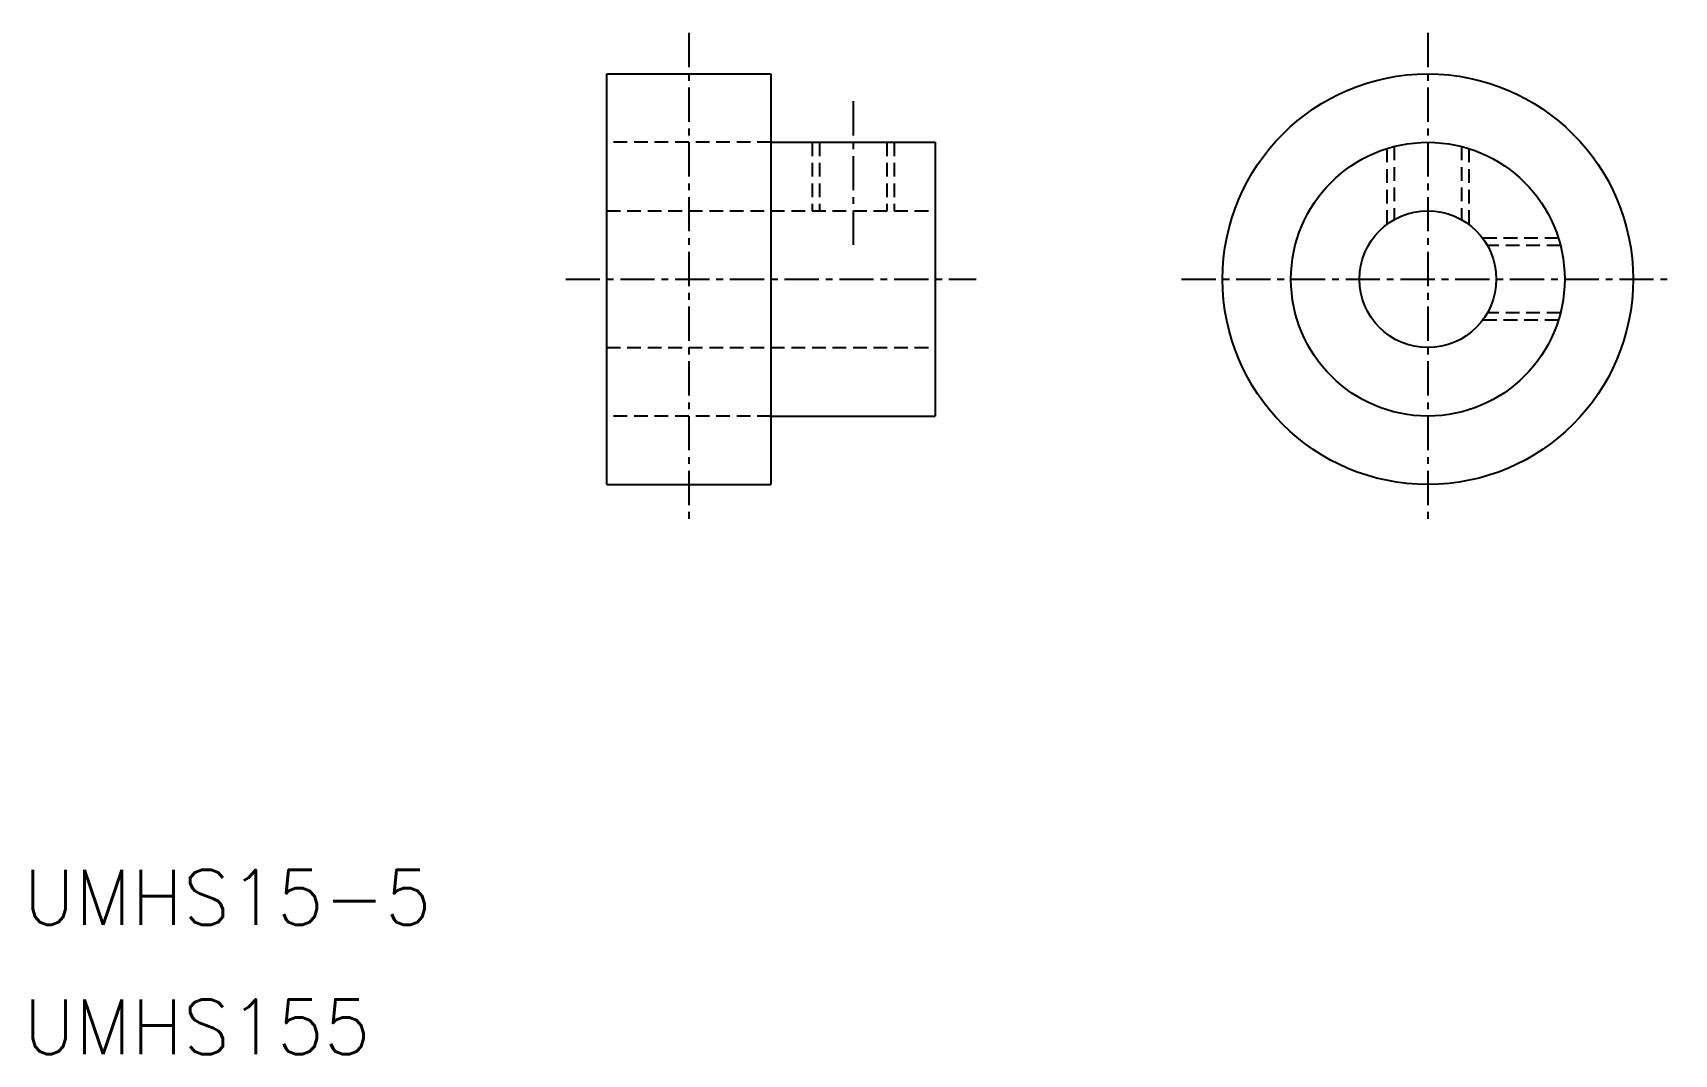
# Model space of a CAD drawing. Extents: x 29 to 89, y 21.7 to 59.
import ezdxf

# ---------------------------------------------------------------- set-up
doc = ezdxf.new("R2010")
doc.units = 0
doc.linetypes.add('CENTER', pattern=[2, 1.25, -0.25, 0.25, -0.25])
doc.linetypes.add('DASHED', pattern=[0.75, 0.5, -0.25])
doc.layers.get('0').update_dxf_attribs({"linetype": 'CONTINUOUS'})
doc.layers.add('CENTER', color=1, linetype='CENTER')
doc.styles.get("Standard").update_dxf_attribs({"font": 'txt.shx'})

msp = doc.modelspace()

# ---------------------------------------------------------------- linework, layer by layer
at = {"color": 7, "linetype": 'CONTINUOUS'}
for p, q in [((50, 42.5), (50, 57.5)), ((50, 57.5), (56, 57.5)), ((56, 57.5), (56, 42.5)), ((56, 55), (62, 55)), ((62, 55), (62, 45)), ((56, 45), (62, 45)), ((50, 42.5), (56, 42.5))]:
    msp.add_line(p, q, dxfattribs=at)
at = {"color": 3, "linetype": 'DASHED'}
for p, q in [((56, 55), (50, 55)), ((57.5, 55), (57.5, 52.5)), ((57.77, 55), (57.77, 52.5)), ((60.23, 55), (60.23, 52.5)), ((60.5, 55), (60.5, 52.5)), ((78.5, 54.77), (78.5, 52)), ((78.77, 54.846), (78.77, 52.177)), ((81.23, 54.846), (81.23, 52.177)), ((81.5, 54.77), (81.5, 52)), ((50, 52.5), (62, 52.5)), ((84.77, 51.5), (82, 51.5)), ((84.846, 51.229), (82.177, 51.229)), ((84.846, 48.77), (82.177, 48.77)), ((84.77, 48.5), (82, 48.5)), ((50, 47.5), (62, 47.5)), ((56, 45), (50, 45))]:
    msp.add_line(p, q, dxfattribs=at)
at = {"color": 7, "linetype": 'CONTINUOUS'}
for radius in [7.5, 5, 2.5]:
    msp.add_circle((80, 50), radius, dxfattribs=at)
at = {"layer": 'CENTER', "color": 1, "linetype": 'CENTER'}
for p, q in [((53, 59), (53, 41)), ((80, 59), (80, 41)), ((59, 56.5), (59, 51)), ((48.5, 50), (63.5, 50)), ((71, 50), (89, 50))]:
    msp.add_line(p, q, dxfattribs=at)

# ---------------------------------------------------------------- texts
at = {"color": 7, "linetype": 'CONTINUOUS'}
for s, p in [('UMHS15-5', (28.688, 26.416)), ('UMHS155', (28.688, 21.688))]:
    msp.add_text(s, height=2, dxfattribs=at).set_placement(p)

doc.saveas('drawing.dxf')
